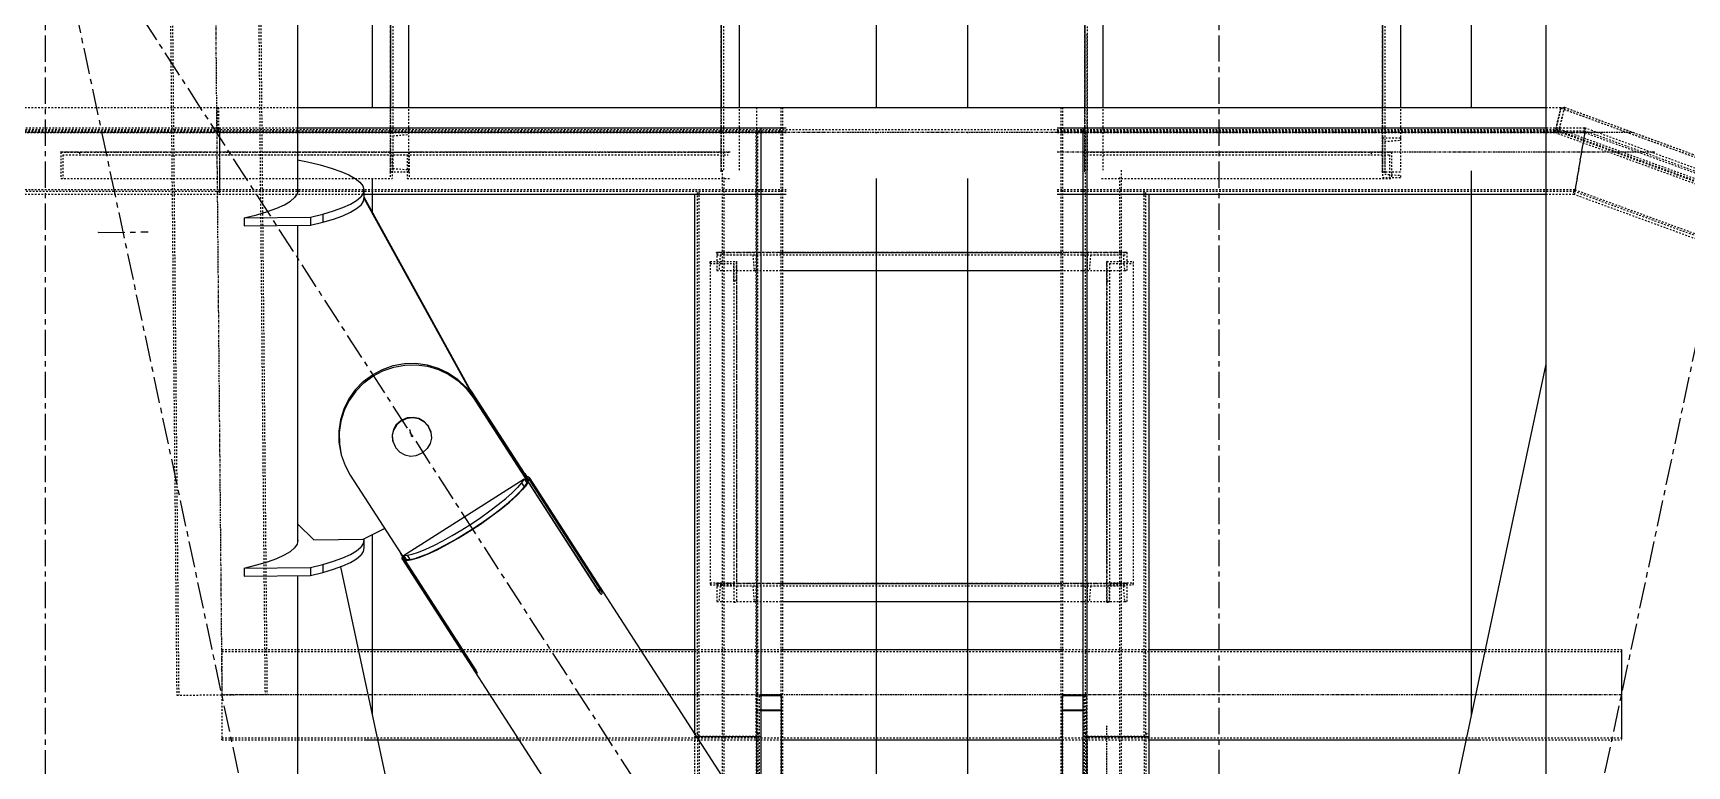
# Model space of a CAD drawing. Header units: millimetres. Extents: x 5143 to 30813, y 232 to 21408.
# Drawn here: x 22896 to 23396, y 3989 to 4210 of the extents above; entities that cross this region are included whole.
import ezdxf

# ---------------------------------------------------------------- set-up
doc = ezdxf.new("R2010")
doc.units = ezdxf.units.MM
doc.header["$LTSCALE"] = 0.25
for name, pattern in [('CENTER', [50.8, 31.75, -6.35, 6.35, -6.35]), ('XKITLINE00', [0]), ('XKITLINE02', [4, 2, -2]), ('XKITLINE03', [6, 3, -1, 1, -1])]:
    doc.linetypes.add(name, pattern=pattern)

msp = doc.modelspace()

# ---------------------------------------------------------------- linework, layer by layer
at = {"color": 8, "linetype": 'CENTER'}
for p, q in [((22900, 3985.69), (22900, 5629.8)), ((23255, 3096.7), (23255, 4763.35)), ((23075, 3440.27), (22900, 4260.27)), ((23430, 3440.27), (22900, 4260.27)), ((23255, 3440.27), (23430, 4260.27)), ((22916.09, 4150.03), (22930.92, 4150.17)), ((23010.75, 4088.39), (23010.18, 4090.32))]:
    msp.add_line(p, q, dxfattribs=at)
at = {"color": 3, "linetype": 'XKITLINE02'}
for p, q in [((22935.26, 4489.36), (22939.69, 4010.19)), ((22935.86, 4489.37), (22940.29, 4010.19)), ((22961.96, 4489.61), (22966.39, 4010.43)), ((22962.56, 4489.61), (22966.99, 4010.44)), ((23004.32, 4292.28), (23004.32, 4168.28)), ((23005.02, 4292.28), (23005.02, 4168.28)), ((23009.82, 4292.28), (23009.82, 4168.28)), ((23104.32, 4292.28), (23104.32, 4168.28)), ((23105.02, 4292.28), (23105.02, 4168.28)), ((23109.82, 4292.28), (23109.82, 4168.28)), ((23214.32, 4280.27), (23214.32, 4168.27)), ((23215.02, 4280.27), (23215.02, 4168.27)), ((23219.82, 4280.27), (23219.82, 4168.27)), ((23304.32, 4280.28), (23304.32, 4168.27)), ((23305.02, 4280.28), (23305.02, 4168.27)), ((23309.82, 4280.28), (23309.82, 4168.27)), ((23214.97, 4209.89), (23214.97, 4010.31)), ((22823.8, 4187.77), (22951.92, 4187.77)), ((22823.8, 4187.77), (22952.32, 4187.77)), ((22951.9, 4187.77), (22951.9, 4180.27)), ((22951.9, 4187.77), (22951.92, 4187.77)), ((22951.9, 4187.77), (22951.9, 4180.27)), ((22951.9, 4187.77), (22951.9, 4180.27)), ((22951.9, 4187.77), (22976.2, 4187.77)), ((22951.92, 4187.77), (22951.93, 4181.12)), ((22952.3, 4187.77), (22952.29, 4181.12)), ((22952.32, 4187.77), (22952.32, 4180.27)), ((23115, 4187.77), (23115, 4010.31)), ((23122.41, 4187.77), (23122.41, 3000.84)), ((23122.94, 4187.77), (23122.94, 3002.41)), ((23207.04, 4187.77), (23207.04, 3002.41)), ((23207.57, 4187.77), (23207.57, 3000.84)), ((23353.8, 4187.77), (23359.4, 4187.77)), ((23358.3, 4187.77), (23356.46, 4180.27)), ((23358.24, 4187.58), (23356.46, 4180.25)), ((23358.29, 4187.59), (23356.74, 4181.1)), ((23358.35, 4187.77), (23356.75, 4181.12)), ((23359.4, 4187.77), (23357.56, 4180.27)), ((23359.4, 4187.82), (23357.61, 4180.49)), ((23359.36, 4187.77), (23357.7, 4181.12)), ((23359.35, 4187.81), (23357.74, 4181.31)), ((23358.24, 4187.58), (23358.29, 4187.59)), ((23358.24, 4187.58), (23612.09, 4094.88)), ((23358.29, 4187.59), (23612.16, 4094.88)), ((23359.35, 4187.81), (23359.4, 4187.82)), ((23359.35, 4187.81), (23613.75, 4094.91)), ((23359.36, 4187.77), (23359.4, 4187.77)), ((23359.4, 4187.82), (23506.2, 4134.22)), ((22789.07, 4181.58), (22952.64, 4181.58)), ((22952.56, 4181.58), (22952.64, 4181.58)), ((22952.56, 4181.58), (22952.56, 4180.73)), ((22952.56, 4181.58), (22952.56, 4180.73)), ((22952.56, 4181.58), (22976.2, 4181.58)), ((22952.64, 4181.58), (22952.64, 4161.58)), ((22952.64, 4181.58), (22952.64, 4161.58)), ((23205.99, 4181.58), (23365.77, 4181.58)), ((23365.77, 4181.58), (23362.4, 4161.58)), ((23365.48, 4181.58), (23365.34, 4180.73)), ((23365.5, 4181.67), (23365.35, 4180.82)), ((23365.5, 4181.67), (23506.2, 4130.28)), ((22778.75, 4180.27), (22952.32, 4180.27)), ((22778.93, 4181.12), (22952.29, 4181.12)), ((22789.77, 4180.73), (22952.56, 4180.73)), ((22790.44, 4180.2), (22952.63, 4180.2)), ((22951.9, 4181.12), (22951.9, 4181.12)), ((22951.9, 4181.12), (23357.7, 4181.12)), ((22951.9, 4180.27), (22951.9, 4180.27)), ((22951.9, 4180.27), (23123.99, 4180.27)), ((22952.56, 4180.73), (22952.63, 4180.2)), ((22952.56, 4180.73), (23123.99, 4180.73)), ((22952.56, 4180.73), (22952.63, 4180.2)), ((22952.63, 4180.2), (22952.63, 4162.96)), ((22952.63, 4180.2), (23123.99, 4180.2)), ((22952.63, 4180.2), (22952.63, 4162.96)), ((23004.32, 4180.28), (23009.82, 4180.28)), ((23004.32, 4180.28), (23004.32, 4168.28)), ((23005.02, 4179.21), (23009.82, 4179.6)), ((23005.02, 4179.21), (23005.02, 4169.34)), ((23009.82, 4180.28), (23009.82, 4179.6)), ((23114.92, 3997.81), (23114.92, 4180.2)), ((23115.45, 3998.62), (23115.45, 4180.73)), ((23205.99, 4180.73), (23365.34, 4180.73)), ((23205.99, 4180.27), (23357.56, 4180.27)), ((23205.99, 4180.2), (23365.5, 4180.2)), ((23214.53, 3998.62), (23214.53, 4180.73)), ((23215.06, 3997.81), (23215.06, 4180.2)), ((23304.32, 4178.56), (23309.82, 4178.56)), ((23304.32, 4178.56), (23304.32, 4166.56)), ((23305.02, 4177.5), (23309.82, 4177.88)), ((23305.02, 4177.5), (23305.02, 4167.62)), ((23309.82, 4178.56), (23309.82, 4177.88)), ((23356.46, 4180.25), (23357.61, 4180.49)), ((23356.46, 4180.27), (23357.56, 4180.27)), ((23356.46, 4180.25), (23610.87, 4087.35)), ((23356.74, 4181.1), (23357.74, 4181.31)), ((23356.74, 4181.1), (23611.13, 4088.2)), ((23357.61, 4180.49), (23612.61, 4087.37)), ((23357.74, 4181.31), (23612.63, 4088.23)), ((23365.77, 4181.57), (23362.38, 4161.52)), ((23365.51, 4180.19), (23362.58, 4162.91)), ((23365.5, 4180.2), (23362.6, 4162.96)), ((23365.34, 4180.73), (23365.5, 4180.2)), ((23365.35, 4180.82), (23619.91, 4087.84)), ((23365.35, 4180.82), (23365.51, 4180.19)), ((23365.51, 4180.19), (23620.34, 4087.12)), ((22904.62, 4174.29), (23009.91, 4174.29)), ((22904.62, 4174.29), (22904.62, 4166.29)), ((22905.19, 4173.49), (23009.91, 4173.49)), ((22905.19, 4173.49), (22905.19, 4166.29)), ((22910.3, 4174.29), (22910.3, 4173.49)), ((22910.3, 4173.49), (23009.91, 4173.49)), ((23004.17, 4174.29), (23107.07, 4174.29)), ((23004.17, 4174.29), (23004.17, 4173.49)), ((23004.17, 4173.49), (23106.49, 4173.49)), ((23004.23, 4174.29), (23004.23, 4166.29)), ((23004.8, 4173.49), (23004.8, 4166.29)), ((23009.4, 4173.49), (23009.4, 4166.29)), ((23009.91, 4174.29), (23009.91, 4173.49)), ((23009.98, 4174.29), (23009.98, 4166.29)), ((23213.88, 4174.29), (23307.07, 4174.29)), ((23213.88, 4173.49), (23306.46, 4173.49)), ((23300.97, 4174.29), (23300.97, 4173.49)), ((23306.46, 4173.49), (23306.46, 4166.29)), ((23307.07, 4174.29), (23307.07, 4166.29)), ((23004.32, 4168.28), (23009.82, 4168.28)), ((23004.32, 4168.28), (23009.82, 4168.28)), ((23005.02, 4169.34), (23009.82, 4168.96)), ((23009.82, 4168.96), (23009.82, 4168.28)), ((23104.64, 4168.77), (23104.64, 3002.41)), ((23105.17, 4166.61), (23105.17, 3000.84)), ((23224.81, 4166.61), (23224.81, 3000.84)), ((23225.34, 4168.77), (23225.34, 3002.41)), ((23304.32, 4168.27), (23309.82, 4168.27)), ((23305.02, 4167.62), (23309.82, 4167.24)), ((23309.82, 4167.24), (23309.82, 4166.56)), ((22807.81, 4162.96), (22952.63, 4162.96)), ((22808.2, 4162.43), (22952.56, 4162.43)), ((22823.8, 4161.58), (22952.64, 4161.58)), ((22904.62, 4166.29), (23004.8, 4166.29)), ((22952.63, 4162.96), (22952.56, 4162.43)), ((22952.63, 4162.96), (22952.56, 4162.43)), ((22952.56, 4162.43), (22952.56, 4161.58)), ((22952.56, 4162.43), (23123.99, 4162.43)), ((22952.56, 4162.43), (22952.56, 4161.58)), ((22952.56, 4161.58), (22952.64, 4161.58)), ((22952.56, 4161.58), (22996.28, 4161.58)), ((22952.63, 4162.96), (23123.99, 4162.96)), ((23009.4, 4166.29), (23107.07, 4166.29)), ((23097.15, 3998.62), (23097.15, 4162.43)), ((23097.68, 3997.81), (23097.68, 4162.96)), ((23205.99, 4162.96), (23362.6, 4162.96)), ((23205.99, 4162.43), (23362.25, 4162.43)), ((23219.37, 4166.29), (23307.07, 4166.29)), ((23232.3, 3997.81), (23232.3, 4162.96)), ((23232.83, 3998.62), (23232.83, 4162.43)), ((23304.32, 4166.56), (23309.82, 4166.56)), ((23353.8, 4161.58), (23362.4, 4161.58)), ((23362.25, 4162.47), (23362.1, 4161.62)), ((23362.1, 4161.62), (23534.52, 4098.64)), ((23362.25, 4162.43), (23362.11, 4161.58)), ((23362.6, 4162.96), (23362.25, 4162.43)), ((23362.58, 4162.91), (23362.25, 4162.47)), ((23362.25, 4162.47), (23616.15, 4069.73)), ((23362.58, 4162.91), (23616.79, 4070.06)), ((23103, 4143.96), (23227, 4143.96)), ((23103, 4143.96), (23122.5, 4143.96)), ((23103, 4143.96), (23103, 4138.46)), ((23103, 4143.96), (23103, 4138.46)), ((23103, 4143.96), (23115, 4143.96)), ((23103, 4143.26), (23227, 4143.26)), ((23104.06, 4143.26), (23103.68, 4138.46)), ((23104.06, 4143.26), (23113.93, 4143.26)), ((23113.93, 4143.26), (23114.32, 4138.46)), ((23115, 4143.96), (23115, 4138.46)), ((23215, 4143.96), (23215, 4138.46)), ((23215, 4143.96), (23227, 4143.96)), ((23216.06, 4143.26), (23215.68, 4138.46)), ((23216.06, 4143.26), (23225.94, 4143.26)), ((23225.94, 4143.26), (23226.32, 4138.46)), ((23227, 4143.96), (23227, 4138.46)), ((23227, 4143.96), (23227, 4138.46)), ((23101.02, 4140.63), (23101.02, 4141.21)), ((23101.02, 4141.21), (23109.02, 4141.21)), ((23101.02, 4141.21), (23101.02, 4043.54)), ((23101.02, 4140.63), (23108.22, 4140.63)), ((23103, 4138.46), (23227, 4138.46)), ((23103, 4138.46), (23122.5, 4138.46)), ((23103, 4138.46), (23103.68, 4138.46)), ((23108.22, 4135.4), (23108.22, 4140.63)), ((23108.22, 4140.63), (23108.22, 4038.31)), ((23109.02, 4135.4), (23109.02, 4141.21)), ((23109.02, 4141.21), (23109.02, 4038.31)), ((23114.32, 4138.46), (23115, 4138.46)), ((23215, 4138.46), (23215.68, 4138.46)), ((23221, 4141.21), (23221, 4038.31)), ((23221, 4141.21), (23229, 4141.21)), ((23221.8, 4140.63), (23221.8, 4038.31)), ((23221.8, 4140.63), (23229, 4140.63)), ((23226.32, 4138.46), (23227, 4138.46)), ((23229, 4141.21), (23229, 4043.54)), ((23108.22, 4135.4), (23109.02, 4135.4)), ((23221, 4135.4), (23221.8, 4135.4)), ((23101.02, 4044.13), (23109.02, 4044.13)), ((23101.02, 4043.54), (23108.22, 4043.54)), ((23103, 4043.96), (23227, 4043.96)), ((23103, 4043.96), (23122.5, 4043.96)), ((23103, 4043.96), (23103, 4038.46)), ((23103, 4043.96), (23103, 4038.46)), ((23103, 4043.96), (23115, 4043.96)), ((23103, 4043.26), (23227, 4043.26)), ((23104.06, 4043.26), (23103.68, 4038.46)), ((23104.06, 4043.26), (23113.93, 4043.26)), ((23113.93, 4043.26), (23114.32, 4038.46)), ((23115, 4043.96), (23115, 4038.46)), ((23215, 4043.96), (23215, 4038.46)), ((23215, 4043.96), (23227, 4043.96)), ((23216.06, 4043.26), (23215.68, 4038.46)), ((23216.06, 4043.26), (23225.94, 4043.26)), ((23221, 4038.31), (23221, 4044.13)), ((23221, 4044.13), (23229, 4044.13)), ((23221.8, 4038.31), (23221.8, 4043.54)), ((23221.8, 4043.54), (23229, 4043.54)), ((23225.94, 4043.26), (23226.32, 4038.46)), ((23227, 4043.96), (23227, 4038.46)), ((23227, 4043.96), (23227, 4038.46)), ((23229, 4043.54), (23229, 4044.13)), ((23103, 4038.46), (23227, 4038.46)), ((23103, 4038.46), (23122.5, 4038.46)), ((23103, 4038.46), (23103.68, 4038.46)), ((23108.22, 4038.31), (23109.02, 4038.31)), ((23114.32, 4038.46), (23115, 4038.46)), ((23215, 4038.46), (23215.68, 4038.46)), ((23221, 4038.31), (23221.8, 4038.31)), ((23226.32, 4038.46), (23227, 4038.46)), ((22953.33, 4023.96), (22953.33, 3996.66)), ((22953.33, 4023.96), (22994.6, 4023.96)), ((22953.33, 4023.36), (23376.64, 4023.36)), ((23025.56, 4023.96), (23079.9, 4023.96)), ((23096.3, 4023.96), (23122.5, 4023.96)), ((23207.47, 4023.96), (23233.68, 4023.96)), ((23335.39, 4023.96), (23376.64, 4023.96)), ((23376.64, 4023.96), (23376.64, 3997.01)), ((23376.64, 4023.36), (23376.64, 3996.66)), ((22939.69, 4010.19), (22966.99, 4010.44)), ((22939.69, 4010.19), (22940.03, 4010.19)), ((23115, 4010.31), (23116.3, 4010.31)), ((23115.02, 4010.31), (23122.5, 4010.31)), ((23115.02, 4010.31), (23115.02, 2304.77)), ((23115.87, 4009.98), (23116.3, 4009.99)), ((23115.87, 4009.98), (23115.87, 2305.1)), ((23122.52, 4010.31), (23122.52, 2304.77)), ((23207.47, 4010.31), (23214.97, 4010.31)), ((23207.47, 4010.31), (23214.97, 4010.31)), ((23207.47, 4010.11), (23207.47, 2304.77)), ((23213.68, 4009.99), (23214.12, 4009.98)), ((23214.12, 4009.98), (23214.12, 2597.45)), ((23214.97, 4010.31), (23214.97, 2597.45)), ((23115.02, 4005.52), (23116.3, 4005.52)), ((23115.87, 4005.85), (23116.3, 4005.85)), ((23122.52, 4005.73), (23122.52, 2597.45)), ((23207.47, 4005.52), (23207.47, 2597.45)), ((23213.68, 4005.85), (23214.12, 4005.85)), ((23213.68, 4005.52), (23214.97, 4005.52)), ((22953.33, 3997.26), (23376.64, 3997.26)), ((22953.33, 3996.66), (22953.33, 3997.01)), ((22953.33, 3996.66), (22996.42, 3996.66)), ((23043.21, 3996.66), (23122.52, 3996.66)), ((23096.3, 3998.62), (23096.3, 2597.45)), ((23096.3, 3998.62), (23097.15, 3998.62)), ((23096.3, 3998.62), (23097.15, 3998.62)), ((23096.3, 3998.59), (23096.3, 3997.71)), ((23096.3, 3997.71), (23096.3, 3914.52)), ((23096.3, 3997.71), (23096.87, 3997.71)), ((23096.3, 3997.71), (23096.87, 3997.71)), ((23097.15, 3998.62), (23097.15, 2299.1)), ((23097.68, 3997.81), (23097.15, 3998.62)), ((23097.68, 3997.81), (23097.15, 3998.62)), ((23097.68, 3997.81), (23097.68, 2298.3)), ((23097.68, 3997.81), (23114.92, 3997.81)), ((23097.68, 3997.81), (23114.92, 3997.81)), ((23114.92, 3997.81), (23115.45, 3998.62)), ((23114.92, 3997.81), (23115.45, 3998.62)), ((23114.92, 3997.81), (23114.92, 2298.3)), ((23115.45, 3998.62), (23115.45, 2299.1)), ((23115.45, 3998.62), (23116.3, 3998.62)), ((23115.45, 3998.62), (23116.3, 3998.62)), ((23116.3, 3998.62), (23116.3, 3997.71)), ((23207.47, 3996.66), (23233.68, 3996.66)), ((23213.68, 3998.62), (23213.68, 2597.45)), ((23213.68, 3998.62), (23214.53, 3998.62)), ((23213.68, 3998.62), (23214.53, 3998.62)), ((23213.68, 3997.71), (23213.68, 3997.71)), ((23214.53, 3998.62), (23214.52, 2299.1)), ((23215.06, 3997.81), (23214.53, 3998.62)), ((23215.06, 3997.81), (23214.53, 3998.62)), ((23215.06, 3997.81), (23215.06, 2298.3)), ((23215.06, 3997.81), (23232.3, 3997.81)), ((23215.06, 3997.81), (23232.3, 3997.81)), ((23232.3, 3997.81), (23232.29, 2298.3)), ((23232.3, 3997.81), (23232.83, 3998.62)), ((23232.3, 3997.81), (23232.83, 3998.62)), ((23232.83, 3998.62), (23232.82, 2299.1)), ((23232.83, 3998.62), (23233.68, 3998.62)), ((23232.83, 3998.62), (23233.68, 3998.62)), ((23233.68, 3998.62), (23233.68, 3997.71)), ((23333.57, 3996.66), (23376.64, 3996.66))]:
    msp.add_line(p, q, dxfattribs=at)
at = {"color": 1, "linetype": 'XKITLINE03'}
for p, q in [((22948.91, 4489.49), (22953.34, 4010.31)), ((23004.32, 4168.28), (23004.32, 4292.28)), ((23104.32, 4168.28), (23104.32, 4292.28)), ((23214.32, 4168.27), (23214.32, 4280.27)), ((23304.32, 4168.27), (23304.32, 4280.28)), ((21735, 4180.27), (22951.9, 4180.27)), ((22951.9, 4180.27), (23379.74, 4180.27)), ((23004.23, 4174.29), (22904.62, 4174.29)), ((23107.07, 4174.29), (23009.98, 4174.29)), ((23386.53, 4174.28), (23205.99, 4174.28)), ((23307.07, 4174.29), (23219.98, 4174.29)), ((23227, 4143.96), (23103, 4143.96)), ((23109.02, 4141.21), (23109.02, 4044.13)), ((23221, 4044.13), (23221, 4141.21)), ((23227, 4043.96), (23103, 4043.96)), ((23376.64, 4010.31), (22953.33, 4010.31)), ((23115.02, 4010.31), (23115.02, 2309.56)), ((23214.97, 2309.56), (23214.97, 4010.31)), ((23220.97, 2292.58), (23220.98, 4000.82))]:
    msp.add_line(p, q, dxfattribs=at)
at = {"color": 7, "linetype": 'XKITLINE00'}
for p, q in [((23104.32, 4237.42), (23104.32, 4187.77)), ((23109.82, 4237.42), (23109.82, 4187.77)), ((23214.32, 4237.42), (23214.32, 4187.77)), ((23219.82, 4237.42), (23219.82, 4187.77)), ((23304.32, 4237.82), (23304.32, 4187.77)), ((23309.82, 4237.75), (23309.82, 4187.77)), ((23009.82, 4232.45), (23009.82, 4187.77)), ((23004.32, 4229.63), (23004.32, 4187.77)), ((22976.2, 4187.77), (23353.8, 4187.77)), ((22976.2, 4181.58), (23123.99, 4181.58)), ((23116.3, 4181.58), (23116.3, 3997.71)), ((23205.99, 4181.58), (23353.8, 4181.58)), ((23213.68, 4181.58), (23213.68, 3997.71)), ((22996.28, 4161.58), (23123.99, 4161.58)), ((23096.3, 4161.58), (23096.3, 3998.59)), ((23205.99, 4161.58), (23353.8, 4161.58)), ((23233.68, 4161.58), (23233.68, 3997.71)), ((23122.5, 4143.96), (23207.47, 4143.96)), ((23122.5, 4138.46), (23207.47, 4138.46)), ((23122.5, 4043.96), (23207.47, 4043.96)), ((23122.5, 4038.46), (23207.47, 4038.46)), ((22994.6, 4023.96), (23025.56, 4023.96)), ((23079.9, 4023.96), (23096.3, 4023.96)), ((23122.5, 4023.96), (23207.47, 4023.96)), ((23233.68, 4023.96), (23335.39, 4023.96)), ((23116.3, 4010.31), (23122.5, 4010.31)), ((23116.3, 4009.99), (23122.52, 4010.11)), ((23122.5, 4010.31), (23122.52, 4010.31)), ((23122.52, 4010.31), (23122.52, 4005.73)), ((23207.47, 4010.31), (23207.47, 3826.6)), ((23207.47, 4010.31), (23213.68, 4010.31)), ((23207.47, 4010.11), (23213.68, 4009.99)), ((23116.3, 4005.85), (23122.52, 4005.73)), ((23116.3, 4005.52), (23122.52, 4005.52)), ((23122.52, 4005.73), (23122.52, 3958.02)), ((23207.47, 4005.73), (23213.68, 4005.85)), ((23207.47, 4005.52), (23213.68, 4005.52)), ((22996.42, 3996.66), (23043.21, 3996.66)), ((23096.87, 3997.71), (23116.3, 3997.71)), ((23096.87, 3997.71), (23116.3, 3997.71)), ((23116.3, 3997.71), (23116.3, 3967.65)), ((23122.52, 3996.66), (23207.47, 3996.66)), ((23213.68, 3997.71), (23213.68, 3816.99)), ((23213.68, 3997.71), (23233.68, 3997.71)), ((23213.68, 3997.71), (23233.68, 3997.71)), ((23233.68, 3997.71), (23233.68, 3786.04)), ((23233.68, 3996.66), (23333.57, 3996.66))]:
    msp.add_line(p, q, dxfattribs=at)
at = {"color": 8, "linetype": 'XKITLINE00'}
for p, q in [((23151.2, 4236.69), (23151.2, 4187.77)), ((23178.8, 4236.69), (23178.8, 4187.77)), ((22998.8, 4226.8), (22998.8, 4187.77)), ((23331.2, 4226.8), (23331.2, 4187.77)), ((22976.2, 4214.81), (22976.2, 4162.21)), ((23353.8, 4214.81), (23353.8, 3985.69)), ((22998.8, 4180.27), (22998.8, 4180)), ((23151.2, 4180.27), (23151.2, 4180)), ((23178.8, 4180.27), (23178.8, 4180)), ((23331.2, 4180.27), (23331.2, 4180)), ((22976.2, 4171.91), (22979.22, 4171.31)), ((22979.22, 4171.31), (22983.05, 4170.4)), ((22983.05, 4170.4), (22986.44, 4169.45)), ((22986.44, 4169.45), (22989.35, 4168.45)), ((22989.35, 4168.45), (22991.77, 4167.41)), ((22991.77, 4167.41), (22993.69, 4166.33)), ((23331.2, 4168.57), (23331.2, 4004.3)), ((22976.1, 4161.69), (22975.35, 4160.58)), ((22976.31, 4162.82), (22976.1, 4161.69)), ((22976.2, 4163.2), (22976.31, 4162.82)), ((22993.69, 4166.33), (22995.09, 4165.23)), ((22995.09, 4165.23), (22995.95, 4164.12)), ((22996.07, 4161.87), (22995.32, 4160.76)), ((22995.95, 4164.12), (22996.28, 4163)), ((22996.28, 4163), (22996.07, 4161.87)), ((22996.28, 4163), (22996.28, 4160.54)), ((22998.8, 4166.29), (22998.8, 4156.21)), ((23151.2, 4166.29), (23151.2, 3913.66)), ((23178.8, 4166.29), (23178.8, 3870.96)), ((22967.15, 4156.33), (22969.96, 4157.35)), ((22969.96, 4157.35), (22972.27, 4158.39)), ((22972.27, 4158.39), (22974.07, 4159.47)), ((22974.07, 4159.47), (22975.35, 4160.58)), ((22987.12, 4156.51), (22989.93, 4157.53)), ((22989.93, 4157.53), (22992.24, 4158.57)), ((22992.24, 4158.57), (22994.05, 4159.65)), ((22992.24, 4156.11), (22994.05, 4157.19)), ((22994.05, 4159.65), (22995.32, 4160.76)), ((22994.05, 4157.19), (22995.32, 4158.29)), ((22996.07, 4159.41), (22995.32, 4158.29)), ((22996.28, 4160.54), (22996.07, 4159.41)), ((22996.26, 4160.4), (23029.74, 4099.73)), ((22996.28, 4160.76), (23029.66, 4100.28)), ((22960.13, 4154.45), (22963.87, 4155.37)), ((22960.13, 4154.45), (22980.11, 4154.63)), ((22960.13, 4154.45), (22960.13, 4151.99)), ((22960.13, 4151.99), (22980.11, 4152.17)), ((22963.87, 4155.37), (22967.15, 4156.33)), ((22976.2, 4152.14), (22976.2, 4056.38)), ((22980.11, 4154.63), (22983.84, 4155.55)), ((22980.11, 4154.63), (22980.11, 4152.17)), ((22980.11, 4152.17), (22983.84, 4153.09)), ((22983.84, 4155.55), (22987.12, 4156.51)), ((22983.84, 4155.55), (22983.84, 4153.09)), ((22983.84, 4153.09), (22987.12, 4154.05)), ((22987.12, 4154.05), (22989.93, 4155.06)), ((22989.93, 4155.06), (22992.24, 4156.11)), ((22996.1, 4104.96), (22998.86, 4107.02)), ((22996.23, 4104.52), (22998.99, 4106.59)), ((22998.86, 4107.02), (23001.91, 4108.64)), ((22998.99, 4106.59), (23002.04, 4108.2)), ((23001.91, 4108.64), (23005.17, 4109.77)), ((23002.04, 4108.2), (23005.3, 4109.33)), ((23005.17, 4109.77), (23008.57, 4110.38)), ((23005.3, 4109.33), (23008.7, 4109.94)), ((23008.57, 4110.38), (23012.02, 4110.46)), ((23008.7, 4109.94), (23012.15, 4110.02)), ((23012.02, 4110.46), (23015.43, 4110.01)), ((23012.15, 4110.02), (23015.56, 4109.57)), ((23015.43, 4110.01), (23018.72, 4109.04)), ((23015.56, 4109.57), (23018.85, 4108.6)), ((23018.72, 4109.04), (23021.82, 4107.57)), ((23018.85, 4108.6), (23021.95, 4107.13)), ((23021.82, 4107.57), (23024.64, 4105.64)), ((23021.95, 4107.13), (23024.77, 4105.2)), ((23353.8, 4110.19), (23301.38, 3864.57)), ((22993.7, 4102.5), (22991.72, 4099.7)), ((22993.83, 4102.06), (22991.85, 4099.26)), ((22996.1, 4104.96), (22993.7, 4102.5)), ((22996.23, 4104.52), (22993.83, 4102.06)), ((23024.64, 4105.64), (23027.11, 4103.29)), ((23024.77, 4105.2), (23027.24, 4102.85)), ((23027.11, 4103.29), (23029.18, 4100.59)), ((23027.11, 4103.29), (23027.24, 4102.85)), ((23027.24, 4102.85), (23029.31, 4100.15)), ((23028.47, 4102.44), (23028.74, 4102.08)), ((23028.74, 4102.08), (23028.83, 4101.78)), ((23028.74, 4102.08), (23044.76, 4077.3)), ((22990.2, 4096.64), (22989.18, 4093.38)), ((22991.72, 4099.7), (22990.2, 4096.64)), ((22991.85, 4099.26), (22990.33, 4096.2)), ((23029.12, 4101.26), (23044.65, 4077.23)), ((23029.18, 4100.59), (23067.12, 4041.88)), ((23029.18, 4100.59), (23029.31, 4100.15)), ((23029.31, 4100.15), (23045.88, 4074.52)), ((23029.66, 4100.28), (23030.3, 4098.86)), ((23029.66, 4100.28), (23029.89, 4099.49)), ((22989.18, 4093.38), (22988.69, 4090.01)), ((22989.31, 4092.94), (22988.82, 4089.57)), ((22990.33, 4096.2), (22989.31, 4092.94)), ((23006.1, 4091.95), (23005.21, 4090.45)), ((23006.14, 4091.81), (23005.25, 4090.31)), ((23006.1, 4091.95), (23007.41, 4093.1)), ((23006.14, 4091.81), (23007.45, 4092.96)), ((23007.41, 4093.1), (23007.83, 4093.37)), ((23007.41, 4093.1), (23007.45, 4092.96)), ((23007.45, 4092.96), (23007.87, 4093.23)), ((23007.83, 4093.37), (23009.44, 4094.06)), ((23007.83, 4093.37), (23007.87, 4093.23)), ((23007.87, 4093.23), (23009.48, 4093.92)), ((23009.44, 4094.06), (23011.18, 4094.24)), ((23009.48, 4093.92), (23011.22, 4094.1)), ((23011.18, 4094.24), (23012.89, 4093.88)), ((23011.22, 4094.1), (23012.93, 4093.74)), ((23012.89, 4093.88), (23014.39, 4093.01)), ((23012.93, 4093.74), (23014.44, 4092.87)), ((23014.39, 4093.01), (23015.55, 4091.73)), ((23014.44, 4092.87), (23015.59, 4091.59)), ((23015.55, 4091.73), (23015.59, 4091.59)), ((23015.55, 4091.73), (23015.82, 4091.31)), ((23015.59, 4091.59), (23015.86, 4091.17)), ((22988.69, 4090.01), (22988.74, 4086.61)), ((22988.74, 4086.61), (22989.33, 4083.27)), ((22988.82, 4089.57), (22988.87, 4086.18)), ((23005.21, 4090.45), (23004.82, 4088.77)), ((23004.82, 4088.77), (23004.99, 4087.05)), ((23005.25, 4090.31), (23004.86, 4088.63)), ((23004.86, 4088.63), (23005.03, 4086.91)), ((23004.99, 4087.05), (23005.03, 4086.91)), ((23005.03, 4086.91), (23005.72, 4085.33)), ((23015.82, 4091.31), (23015.86, 4091.17)), ((23015.82, 4091.31), (23016.51, 4089.74)), ((23015.86, 4091.17), (23016.55, 4089.6)), ((23016.72, 4087.88), (23016.33, 4086.19)), ((23016.51, 4089.74), (23016.55, 4089.6)), ((23016.55, 4089.6), (23016.72, 4087.88)), ((22988.87, 4086.18), (22989.46, 4082.83)), ((22989.33, 4083.27), (22989.46, 4082.83)), ((22989.46, 4082.83), (22990.58, 4079.63)), ((23005.72, 4085.33), (23005.99, 4084.92)), ((23005.99, 4084.92), (23007.14, 4083.64)), ((23007.14, 4083.64), (23008.65, 4082.77)), ((23008.65, 4082.77), (23010.36, 4082.41)), ((23010.36, 4082.41), (23012.1, 4082.59)), ((23012.1, 4082.59), (23013.7, 4083.28)), ((23013.7, 4083.28), (23014.13, 4083.55)), ((23014.13, 4083.55), (23015.44, 4084.7)), ((23016.33, 4086.19), (23015.44, 4084.7)), ((22990.58, 4079.63), (22992.19, 4076.64)), ((22992.19, 4076.64), (23008.76, 4051)), ((23044.38, 4077.07), (23044.78, 4077.32)), ((23044.78, 4077.32), (23044.97, 4077.14)), ((23044.97, 4077.14), (23045.77, 4075.9)), ((23044.97, 4077.14), (23045.09, 4076.91)), ((23045.12, 4076.63), (23045.08, 4076.3)), ((23045.09, 4076.91), (23045.12, 4076.63)), ((23045.12, 4076.63), (23045.92, 4075.39)), ((23008.27, 4052.42), (23044.77, 4075.55)), ((23041.18, 4071.38), (23042.79, 4072.97)), ((23041.99, 4070.14), (23043.59, 4071.73)), ((23044.31, 4072.3), (23042.55, 4070.51)), ((23043.99, 4074.37), (23042.79, 4072.97)), ((23044.79, 4073.13), (23043.59, 4071.73)), ((23044.77, 4075.55), (23043.99, 4074.37)), ((23043.99, 4074.37), (23044.79, 4073.13)), ((23045.55, 4073.83), (23044.31, 4072.3)), ((23044.77, 4075.55), (23045.57, 4074.31)), ((23045.57, 4074.31), (23044.79, 4073.13)), ((23044.94, 4076.22), (23045.08, 4076.3)), ((23045.08, 4076.3), (23045.88, 4075.06)), ((23045.94, 4074.54), (23045.55, 4073.83)), ((23045.57, 4074.31), (23045.94, 4074.54)), ((23045.57, 4074.32), (23045.88, 4074.52)), ((23045.64, 4076.11), (23045.95, 4076.31)), ((23045.74, 4074.98), (23046.25, 4075.29)), ((23045.74, 4074.98), (23045.88, 4075.06)), ((23045.77, 4075.9), (23045.89, 4075.67)), ((23045.83, 4074.67), (23045.88, 4074.52)), ((23045.83, 4074.67), (23045.92, 4074.53)), ((23045.92, 4075.39), (23045.88, 4075.06)), ((23045.89, 4075.67), (23045.92, 4075.39)), ((23045.94, 4074.54), (23067.31, 4041.46)), ((23045.95, 4076.31), (23046.31, 4075.94)), ((23046.31, 4075.94), (23046.25, 4075.29)), ((23046.25, 4075.29), (23067.62, 4042.22)), ((23046.31, 4075.94), (23322.07, 3649.3)), ((23034.42, 4065.86), (23036.95, 4067.78)), ((23035.22, 4064.61), (23037.75, 4066.54)), ((23036.95, 4067.78), (23039.22, 4069.64)), ((23037.69, 4066.37), (23040.32, 4068.51)), ((23037.75, 4066.54), (23040.02, 4068.4)), ((23039.22, 4069.64), (23041.18, 4071.38)), ((23040.02, 4068.4), (23041.99, 4070.14)), ((23040.32, 4068.51), (23042.55, 4070.51)), ((22976.2, 4061.97), (22981.13, 4057.15)), ((23025.92, 4060.14), (23028.84, 4061.99)), ((23028.21, 4059.72), (23031.54, 4061.9)), ((23028.84, 4061.99), (23031.69, 4063.91)), ((23029.64, 4060.75), (23032.49, 4062.67)), ((23031.54, 4061.9), (23034.73, 4064.14)), ((23031.69, 4063.91), (23034.42, 4065.86)), ((23032.49, 4062.67), (23035.22, 4064.61)), ((23034.73, 4064.14), (23037.69, 4066.37)), ((22976.31, 4056.98), (22976.1, 4055.86)), ((22976.2, 4057.37), (22976.31, 4056.98)), ((22981.13, 4057.15), (22996.11, 4057.29)), ((22996.28, 4057.16), (22996.07, 4056.04)), ((22996.11, 4057.29), (23002.57, 4060.57)), ((22996.23, 4057.34), (22996.28, 4057.16)), ((22996.28, 4057.16), (22996.28, 4054.7)), ((22998.8, 4058.65), (22998.8, 4004.3)), ((23017.48, 4055.45), (23020.17, 4056.83)), ((23020.17, 4056.83), (23023, 4058.4)), ((23020.97, 4055.59), (23023.81, 4057.16)), ((23021.54, 4055.79), (23024.84, 4057.66)), ((23023, 4058.4), (23025.92, 4060.14)), ((23023.81, 4057.16), (23026.72, 4058.9)), ((23024.84, 4057.66), (23028.21, 4059.72)), ((23026.72, 4058.9), (23029.64, 4060.75)), ((22969.96, 4051.51), (22972.27, 4052.56)), ((22972.27, 4052.56), (22974.07, 4053.64)), ((22974.07, 4053.64), (22975.35, 4054.74)), ((22976.1, 4055.86), (22975.35, 4054.74)), ((22987.12, 4050.68), (22989.93, 4051.69)), ((22989.93, 4051.69), (22992.24, 4052.74)), ((22992.24, 4052.74), (22994.05, 4053.82)), ((22994.05, 4053.82), (22995.33, 4054.92)), ((22994.05, 4051.36), (22995.33, 4052.46)), ((22996.07, 4056.04), (22995.33, 4054.92)), ((22996.07, 4053.58), (22995.33, 4052.46)), ((22996.28, 4054.7), (22996.07, 4053.58)), ((23007.36, 4053.17), (23007.38, 4053.02)), ((23007.38, 4053.02), (23007.49, 4052.79)), ((23007.49, 4052.79), (23008.29, 4051.55)), ((23007.49, 4052.79), (23007.68, 4052.61)), ((23007.68, 4052.61), (23007.71, 4052.63)), ((23007.68, 4052.61), (23008.49, 4051.37)), ((23007.82, 4052.16), (23007.76, 4051.51)), ((23007.82, 4052.16), (23007.88, 4052.19)), ((23008.27, 4052.42), (23009.38, 4052.45)), ((23008.27, 4052.42), (23009.07, 4051.18)), ((23008.29, 4051.55), (23008.49, 4051.37)), ((23009.38, 4052.45), (23010.9, 4052.78)), ((23009.38, 4052.45), (23010.18, 4051.21)), ((23010.18, 4051.21), (23011.7, 4051.54)), ((23010.9, 4052.78), (23012.79, 4053.4)), ((23010.93, 4051.15), (23013.02, 4051.8)), ((23011.7, 4051.54), (23013.59, 4052.16)), ((23012.79, 4053.4), (23015, 4054.29)), ((23013.02, 4051.8), (23015.54, 4052.81)), ((23013.59, 4052.16), (23015.8, 4053.05)), ((23015, 4054.29), (23017.48, 4055.45)), ((23015.54, 4052.81), (23018.41, 4054.15)), ((23015.8, 4053.05), (23018.28, 4054.21)), ((23018.28, 4054.21), (23020.97, 4055.59)), ((23018.41, 4054.15), (23021.54, 4055.79)), ((22960.13, 4048.62), (22963.87, 4049.53)), ((22960.13, 4048.62), (22980.11, 4048.8)), ((22960.13, 4048.62), (22960.13, 4046.16)), ((22963.87, 4049.53), (22967.15, 4050.5)), ((22967.15, 4050.5), (22969.96, 4051.51)), ((22980.11, 4048.8), (22983.84, 4049.71)), ((22980.11, 4048.8), (22980.11, 4046.34)), ((22980.11, 4046.34), (22983.84, 4047.25)), ((22983.84, 4049.71), (22987.12, 4050.68)), ((22983.84, 4049.71), (22983.84, 4047.25)), ((22983.84, 4047.25), (22987.12, 4048.22)), ((22987.12, 4048.22), (22989.93, 4049.23)), ((22989.26, 4048.99), (23028.61, 3864.57)), ((22989.93, 4049.23), (22992.24, 4050.28)), ((22992.24, 4050.28), (22994.05, 4051.36)), ((23007.76, 4051.51), (23008.12, 4051.14)), ((23007.76, 4051.51), (23283.51, 3624.87)), ((23008.12, 4051.14), (23008.51, 4051.39)), ((23008.12, 4051.14), (23029.5, 4018.07)), ((23008.49, 4051.37), (23008.51, 4051.39)), ((23008.71, 4050.95), (23009.07, 4051.18)), ((23008.71, 4050.95), (23030.08, 4017.88)), ((23008.71, 4050.95), (23009.32, 4050.88)), ((23008.76, 4051), (23009.06, 4051.2)), ((23008.79, 4051.03), (23008.8, 4051.01)), ((23009.07, 4051.18), (23010.18, 4051.21)), ((23009.32, 4050.88), (23010.93, 4051.15)), ((22960.13, 4046.16), (22980.11, 4046.34)), ((22976.2, 4046.3), (22976.2, 3985.69)), ((23067.12, 4041.9), (23067.62, 4042.22)), ((23067.12, 4041.88), (23067.19, 4041.65)), ((23067.25, 4041.57), (23067.81, 4041.92)), ((23067.62, 4042.22), (23067.81, 4041.92)), ((23067.81, 4041.92), (23067.98, 4041.62)), ((23067.98, 4041.62), (23068.12, 4041.34)), ((23067.31, 4041.46), (23067.51, 4041.19)), ((23067.51, 4041.19), (23067.71, 4040.96)), ((23067.71, 4040.96), (23067.89, 4040.8)), ((23067.89, 4040.8), (23068.06, 4040.71)), ((23068.06, 4040.71), (23068.19, 4040.7)), ((23068.12, 4041.34), (23068.23, 4041.1)), ((23068.19, 4040.7), (23068.27, 4040.78)), ((23068.23, 4041.1), (23068.3, 4040.92)), ((23068.3, 4040.9), (23068.27, 4040.78)), ((23068.3, 4040.92), (23068.3, 4040.9)), ((23029.5, 4018.07), (23029.83, 4018.28)), ((23029.5, 4018.07), (23029.69, 4017.77)), ((23029.69, 4017.77), (23030.02, 4017.98)), ((23029.69, 4017.77), (23029.88, 4017.49)), ((23029.88, 4017.49), (23030.06, 4017.23)), ((23030.06, 4017.23), (23030.21, 4017.01)), ((23030.08, 4017.88), (23030.26, 4017.59)), ((23030.21, 4017.01), (23030.32, 4016.86)), ((23030.26, 4017.59), (23030.39, 4017.32)), ((23030.33, 4016.84), (23030.43, 4016.8)), ((23030.39, 4017.32), (23030.48, 4017.1)), ((23030.43, 4016.8), (23030.5, 4016.83)), ((23030.48, 4017.1), (23030.52, 4016.93)), ((23030.52, 4016.93), (23030.5, 4016.83))]:
    msp.add_line(p, q, dxfattribs=at)
at = {"color": 1, "linetype": 'XKITLINE00'}
for centre in [(22951.9, 4180.27), (22951.9, 4180.27), (23004.32, 4180.28), (23304.32, 4178.56), (23379.74, 4180.27), (22904.62, 4174.29), (23004.23, 4174.29), (23009.98, 4174.29), (23307.07, 4174.29), (23386.53, 4174.28), (23004.32, 4168.28), (23304.32, 4168.27), (23103, 4143.96), (23115, 4143.96), (23215, 4143.96), (23227, 4143.96), (23109.02, 4141.21), (23221, 4141.21), (23103, 4043.96), (23109.02, 4044.13), (23115, 4043.96), (23215, 4043.96), (23221, 4044.13), (23227, 4043.96), (22953.33, 4010.31), (22953.34, 4010.31), (23115, 4010.31), (23115.02, 4010.31), (23214.97, 4010.31), (23214.97, 4010.31), (23376.64, 4010.31), (23220.98, 4000.82)]:
    msp.add_circle(centre, 0.05, dxfattribs=at)
at = {"color": 8, "linetype": 'XKITLINE00'}
for centre in [(22916.09, 4150.03), (22930.92, 4150.17), (23010.18, 4090.32), (23010.75, 4088.39)]:
    msp.add_circle(centre, 0.05, dxfattribs=at)

doc.saveas('drawing.dxf')
